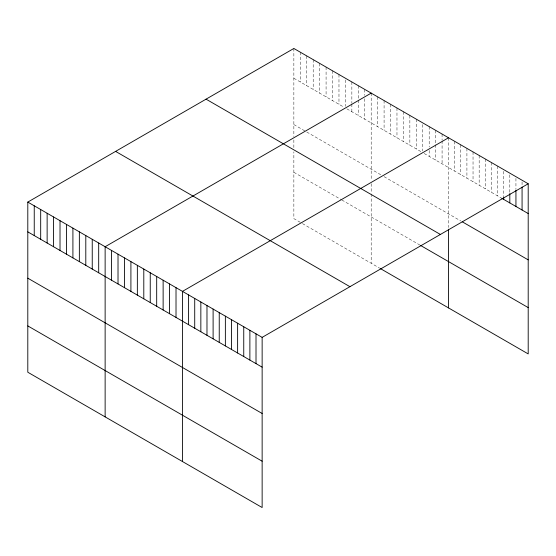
<?xml version="1.0" encoding="UTF-8"?>
<svg xmlns="http://www.w3.org/2000/svg" width="556" height="556" viewBox="0 0 556 556"><rect width="100%" height="100%" fill="white"/><g stroke="black" fill="none" stroke-linecap="round" stroke-linejoin="round"><path stroke-width="0.42" stroke-dasharray="2.78 2.08" d="M293.86 78.25L343.983 107.19M346.847 108.844L421.316 151.837M424.179 153.491L500.963 197.818M293.86 124.572L306.036 131.598M306.752 132.015L381.221 175.008M384.085 176.662L460.785 220.94M293.86 172.297L341.12 199.583M341.836 200L419.884 245.057M300.31 222.344L293.86 218.626L293.86 151.844M302.457 223.581L379.783 268.228M522.07 181.93L522.07 185.336M515.94 178.393L515.94 189.45M509.81 174.855L509.81 193.571M503.687 171.317L503.687 196.838M497.557 166.077L497.557 195.851M491.428 162.533L491.428 192.313M485.298 158.995L485.298 188.776M479.168 155.458L479.168 185.238M473.038 151.92L473.038 181.694M466.915 148.382L466.915 178.156M460.785 144.845L460.785 174.619M454.655 141.307L454.655 171.081M448.525 137.77L448.525 227.501M442.083 134.045L442.083 140.001M442.083 140.849L442.083 163.825M435.64 130.326L435.64 143.934M435.64 144.789L435.64 160.1M429.19 126.608L429.19 147.02M429.19 150.426L429.19 156.382M422.748 124.586L422.748 150.961M416.305 119.165L416.305 148.939M409.862 115.446L409.862 145.22M403.413 111.721L403.413 141.502M396.97 108.003L396.97 137.777M390.527 104.285L390.527 134.059M384.085 100.56L384.085 130.34M377.635 96.841L377.635 126.615M371.193 93.123L371.193 180.297M371.193 183.709L371.193 193.085M371.193 193.933L371.193 263.273M364.75 89.398L364.75 95.354M364.75 98.759L364.75 119.179M358.307 85.68L358.307 99.288M358.307 100.143L358.307 115.453M351.858 81.961L351.858 103.228M351.858 104.076L351.858 111.735M345.415 79.939L345.415 106.314M338.972 74.518L338.972 104.292M332.53 70.8L332.53 100.573M326.08 67.074L326.08 96.855M319.637 63.356L319.637 93.13M313.195 59.638L313.195 89.412M306.752 55.913L306.752 85.693M300.31 52.194L300.31 81.968M293.86 48.469L293.86 136.505M293.86 139.91L293.86 148.438"/><path stroke-width="0.83" d="M528.2 183.765L262.14 337.374L262.14 507.531L27.8 372.235L27.8 202.085L293.86 48.469L528.2 183.765L528.2 353.915L380.499 268.645M371.193 93.123L105.133 246.732L105.133 416.882M448.525 137.77L182.465 291.379L182.465 461.529M501.644 198.207L528.2 213.546M462.147 221.733L528.2 259.867M206.061 99.163L440.401 234.458M420.6 245.474L528.2 307.593M115.599 151.392L349.939 286.688M27.8 202.085L262.14 337.374M27.8 231.859L262.14 367.155M27.8 278.181L262.14 413.476M27.8 325.906L262.14 461.202M522.07 187.031L522.07 210.001M515.94 190.305L515.94 206.464M509.81 193.571L509.81 202.926M503.687 197.686L503.687 199.389M448.525 229.211L448.525 307.92M256.01 333.836L256.01 363.617M249.88 330.299L249.88 360.073M243.75 326.761L243.75 356.535M237.62 323.224L237.62 352.997M231.491 319.686L231.491 349.46M225.368 316.149L225.368 345.922M219.238 312.604L219.238 342.385M213.108 309.066L213.108 338.847M206.978 305.529L206.978 335.31M200.848 301.991L200.848 331.765M194.718 298.454L194.718 328.228M188.595 294.916L188.595 324.69M176.016 287.654L176.016 317.434M169.573 283.935L169.573 313.709M163.13 280.217L163.13 309.991M156.688 276.492L156.688 306.273M150.245 272.774L150.245 302.547M143.796 269.055L143.796 298.829M137.353 265.33L137.353 295.111M130.91 261.612L130.91 291.386M124.468 257.894L124.468 287.667M118.018 254.168L118.018 283.949M111.575 250.45L111.575 280.224M98.69 243.007L98.69 272.787M92.24 239.288L92.24 269.062M85.798 235.57L85.798 265.344M79.355 231.845L79.355 261.626M72.912 228.127L72.912 257.901M66.463 224.409L66.463 254.182M60.02 220.683L60.02 250.464M53.578 216.965L53.578 246.739M47.135 213.247L47.135 243.021M40.685 209.522L40.685 239.302M34.243 205.803L34.243 235.577"/></g></svg>
